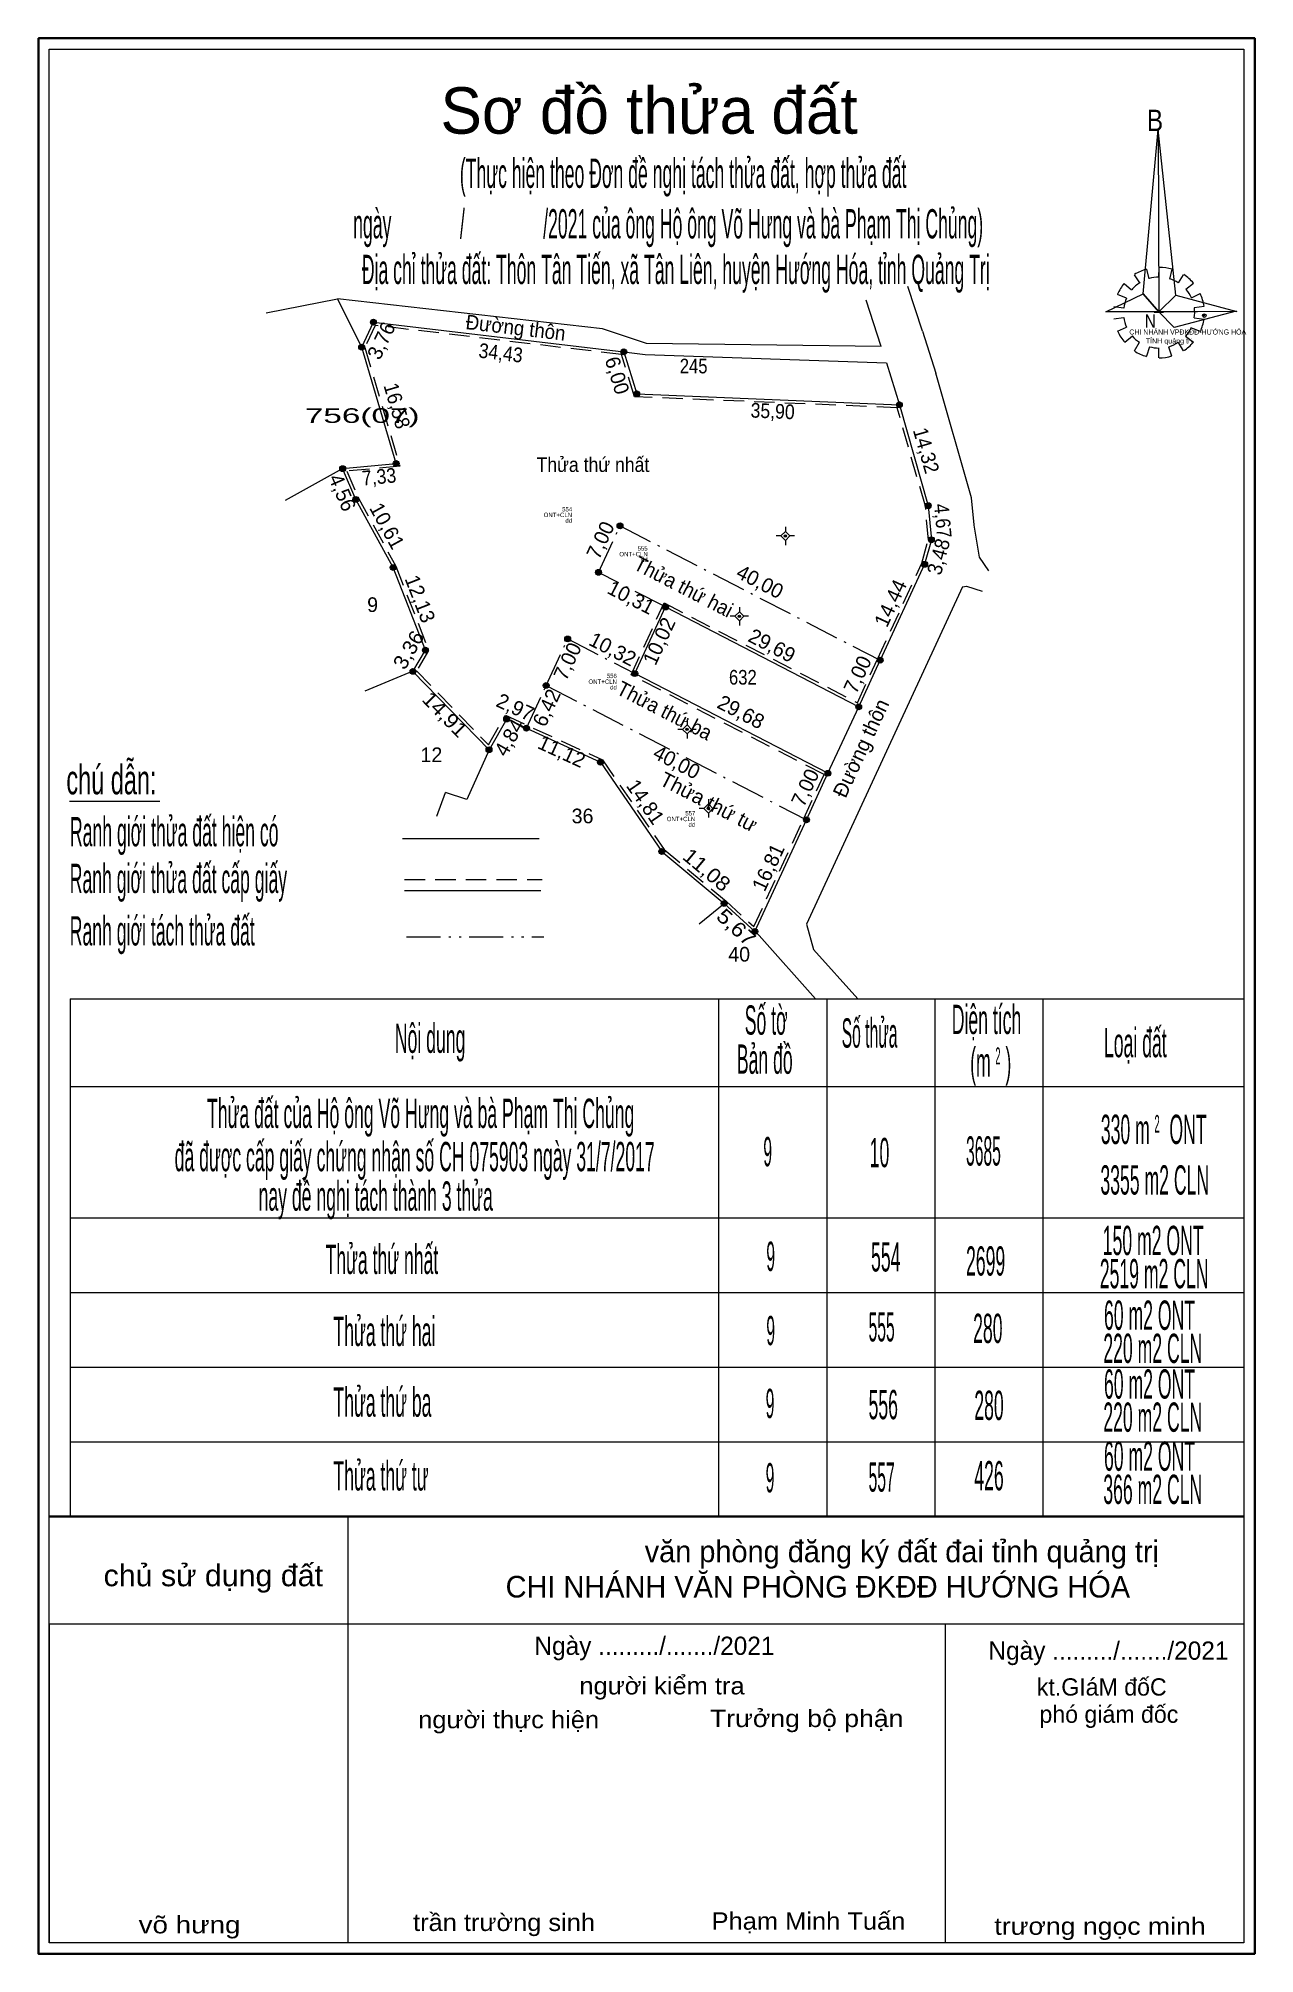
# Model space of a CAD drawing. Header units: metres. Extents: x 548823 to 548989, y 1837811 to 1838073.
import ezdxf
from ezdxf.enums import TextEntityAlignment as Align

# ---------------------------------------------------------------- set-up
doc = ezdxf.new("R2010")
doc.units = ezdxf.units.M
doc.header["$LTSCALE"] = 0.93
doc.header["$PDMODE"] = 32
doc.header["$PDSIZE"] = 0.465
for name, pattern in [('DASH_DOUBLE_DOT', [9.2, 5, -1.2, 0.3, -1.2, 0.3, -1.2]), ('DOT_DASHED', [7.7, 5, -1.2, 0.3, -1.2]), ('MEDIUM_DASHED', [4.5, 3, -1.5])]:
    doc.linetypes.add(name, pattern=pattern)
for name, color, linetype, lineweight in [('1', 7, 'Continuous', 13), ('10', 7, 'Continuous', 13), ('11', 7, 'Continuous', 13), ('17', 7, 'Continuous', 13), ('22', 7, 'Continuous', 13), ('5', 7, 'Continuous', 35), ('6', 7, 'Continuous', 13), ('63', 7, 'DASH_DOUBLE_DOT', 13)]:
    doc.layers.add(name, color=color, linetype=linetype, lineweight=lineweight)
for name, color, linetype in [('13', 7, 'Continuous'), ('16', 7, 'Continuous'), ('2', 7, 'Continuous'), ('7', 7, 'Continuous')]:
    doc.layers.add(name, color=color, linetype=linetype)

msp = doc.modelspace()

# ---------------------------------------------------------------- hatches: boundary and pattern name
at = {"layer": '11'}
for points in [[(548924.8698, 1838005.07, 1), (548924.5698, 1838005.07, 1)], [(548918.5897, 1837994.1, 1), (548918.2897, 1837994.1, 1)], [(548911.4398, 1837978.65, 1), (548911.1397, 1837978.65, 1)], [(548914.3497, 1837967.85, 1), (548914.0497, 1837967.85, 1)]]:
    msp.add_hatch(color=256, dxfattribs=at).paths.add_polyline_path(points)
at = {"layer": '22'}
for points in [[(548868.86, 1838034.27, 1), (548868.06, 1838034.27, 1)], [(548867.26, 1838030.87, 1), (548866.46, 1838030.87, 1)], [(548903.05, 1838030.22, 1), (548902.25, 1838030.22, 1)], [(548903.05, 1838030.22, 1), (548902.25, 1838030.22, 1)], [(548903.05, 1838030.22, 1), (548902.25, 1838030.22, 1)], [(548904.82, 1838024.49, 1), (548904.02, 1838024.49, 1)], [(548940.69, 1838022.98, 1), (548939.89, 1838022.98, 1)], [(548940.69, 1838022.98, 1), (548939.89, 1838022.98, 1)], [(548940.69, 1838022.98, 1), (548939.89, 1838022.98, 1)], [(548864.66, 1838014.27, 1), (548863.86, 1838014.27, 1)], [(548871.96, 1838014.97, 1), (548871.16, 1838014.97, 1)], [(548866.46, 1838010.07, 1), (548865.66, 1838010.07, 1)], [(548944.63, 1838009.21, 1), (548943.83, 1838009.21, 1)], [(548902.5381, 1838006.4563, 1), (548901.7381, 1838006.4563, 1)], [(548945.06, 1838004.56, 1), (548944.26, 1838004.56, 1)], [(548944.14, 1838001.2, 1), (548943.34, 1838001.2, 1)], [(548944.14, 1838001.2, 1), (548943.34, 1838001.2, 1)], [(548871.56, 1838000.77, 1), (548870.76, 1838000.77, 1)], [(548899.5998, 1838000.1029, 1), (548898.7998, 1838000.1029, 1)], [(548908.76, 1837995.37, 1), (548907.96, 1837995.37, 1)], [(548908.76, 1837995.37, 1), (548907.96, 1837995.37, 1)], [(548908.76, 1837995.37, 1), (548907.96, 1837995.37, 1)], [(548895.3923, 1837991.0051, 1), (548894.5923, 1837991.0051, 1)], [(548875.96, 1837989.47, 1), (548875.16, 1837989.47, 1)], [(548938.0749, 1837988.0952, 1), (548937.2749, 1837988.0952, 1)], [(548938.0749, 1837988.0952, 1), (548937.2749, 1837988.0952, 1)], [(548938.0749, 1837988.0952, 1), (548937.2749, 1837988.0952, 1)], [(548874.2598, 1837986.5696, 1), (548873.4598, 1837986.5696, 1)], [(548874.2598, 1837986.5696, 1), (548873.4598, 1837986.5696, 1)], [(548904.56, 1837986.27, 1), (548903.76, 1837986.27, 1)], [(548904.56, 1837986.27, 1), (548903.76, 1837986.27, 1)], [(548904.56, 1837986.27, 1), (548903.76, 1837986.27, 1)], [(548892.454, 1837984.6516, 1), (548891.654, 1837984.6516, 1)], [(548935.1367, 1837981.7417, 1), (548934.3367, 1837981.7417, 1)], [(548935.1367, 1837981.7417, 1), (548934.3367, 1837981.7417, 1)], [(548935.1367, 1837981.7417, 1), (548934.3367, 1837981.7417, 1)], [(548887.06, 1837980.07, 1), (548886.26, 1837980.07, 1)], [(548889.7597, 1837978.8256, 1), (548888.9597, 1837978.8256, 1)], [(548884.65, 1837975.87, 1), (548883.85, 1837975.87, 1)], [(548884.65, 1837975.87, 1), (548883.85, 1837975.87, 1)], [(548899.86, 1837974.17, 1), (548899.06, 1837974.17, 1)], [(548930.9317, 1837972.6491, 1), (548930.1317, 1837972.6491, 1)], [(548930.9317, 1837972.6491, 1), (548930.1317, 1837972.6491, 1)], [(548930.9317, 1837972.6491, 1), (548930.1317, 1837972.6491, 1)], [(548927.9935, 1837966.2956, 1), (548927.1935, 1837966.2956, 1)], [(548927.9935, 1837966.2956, 1), (548927.1935, 1837966.2956, 1)], [(548927.9935, 1837966.2956, 1), (548927.1935, 1837966.2956, 1)], [(548908.26, 1837961.97, 1), (548907.46, 1837961.97, 1)], [(548916.76, 1837954.87, 1), (548915.96, 1837954.87, 1)], [(548920.9384, 1837951.0398, 1), (548920.1384, 1837951.0398, 1)]]:
    msp.add_hatch(color=256, dxfattribs=at).paths.add_polyline_path(points)

# ---------------------------------------------------------------- linework, layer by layer
at = {"layer": '1'}
for p, q in [((548973.11, 1838039.67), (548972.39, 1838040.76)), ((548974.04, 1838041.52), (548974.36, 1838040.21)), ((548975.73, 1838040.42), (548975.77, 1838041.77)), ((548977.5, 1838041.52), (548977.18, 1838040.17)), ((548978.39, 1838039.67), (548979.11, 1838040.76)), ((548943.43, 1838033.04), (548941.46, 1838039.14)), ((548970.98, 1838039.58), (548971.99, 1838038.7)), ((548980.44, 1838039.58), (548979.43, 1838038.74)), ((548980.16, 1838037.61), (548981.37, 1838038.2)), ((548853.8, 1838035.56), (548863.55, 1838037.47)), ((548866.86, 1838030.87), (548863.56, 1838037.47)), ((548937.79, 1838030.97), (548935.75, 1838037.3)), ((548969.57, 1838036.43), (548970.9, 1838036.22)), ((548971.3, 1838037.57), (548970.09, 1838038.07)), ((548975.09, 1838035.63), (548976.37, 1838035.63)), ((548981.93, 1838036.43), (548980.56, 1838036.22)), ((548943.43, 1838033.04), (548945.28, 1838027.33)), ((548970.9, 1838034.88), (548969.57, 1838034.67)), ((548970.09, 1838033.03), (548971.3, 1838033.62)), ((548981.41, 1838032.99), (548980.08, 1838033.49)), ((548980.56, 1838034.88), (548981.93, 1838034.67)), ((548972.11, 1838032.36), (548971.06, 1838031.52)), ((548972.39, 1838030.38), (548973.07, 1838031.56)), ((548974.44, 1838030.93), (548974.04, 1838029.62)), ((548975.73, 1838029.41), (548975.73, 1838030.72)), ((548977.06, 1838030.93), (548977.46, 1838029.67)), ((548979.11, 1838030.38), (548978.39, 1838031.52)), ((548979.35, 1838032.36), (548980.44, 1838031.56)), ((548950.16, 1838010.3), (548945.28, 1838027.33)), ((548856.46, 1838009.97), (548864.26, 1838014.27)), ((548950.5, 1838006.59), (548950.16, 1838010.3)), ((548951.21, 1838002.17), (548950.5, 1838006.57)), ((548952.49, 1838000.29), (548951.21, 1838002.17)), ((548948.92, 1837998.13), (548927.6, 1837952.02)), ((548873.84, 1837986.59), (548867.3, 1837983.89)), ((548930.53, 1837972.65), (548934.74, 1837981.74)), ((548877.13, 1837966.8), (548878.31, 1837970.02)), ((548912.96, 1837952.07), (548916.36, 1837954.87)), ((548927.6, 1837952.02), (548928.54, 1837948.57)), ((548928.54, 1837948.57), (548934.6, 1837941.82)), ((548827.06, 1837941.82), (548987.32, 1837941.82)), ((548827.06, 1837941.82), (548827.06, 1837871.11)), ((548915.61, 1837941.82), (548915.61, 1837871.11)), ((548930.37, 1837941.82), (548930.37, 1837871.11)), ((548945.14, 1837941.82), (548945.14, 1837871.11)), ((548959.9, 1837941.82), (548959.9, 1837871.11)), ((548827.06, 1837929.87), (548987.32, 1837929.87)), ((548827.06, 1837911.9), (548987.32, 1837911.9)), ((548827.06, 1837901.7), (548987.32, 1837901.7)), ((548835.06, 1837901.7), (548987.32, 1837901.7)), ((548827.06, 1837891.5), (548987.32, 1837891.5)), ((548827.06, 1837881.31), (548987.32, 1837881.31)), ((548864.97, 1837871.11), (548864.97, 1837812.87)), ((548822.7, 1837869.68), (548822.7, 1837811.39)), ((548824.19, 1837856.46), (548987.32, 1837856.46)), ((548824.19, 1837856.46), (548824.19, 1837812.87)), ((548946.54, 1837856.46), (548946.54, 1837812.87))]:
    msp.add_line(p, q, dxfattribs=at)
at = {"layer": '1', "lineweight": 35}
msp.add_line((548824.19, 1837871.11), (548987.32, 1837871.11), dxfattribs=at)
at = {"layer": '1'}
for points in [[(548822.7, 1837811.39), (548822.7, 1838073.06), (548988.78, 1838073.06), (548988.78, 1837811.39)], [(548822.7, 1837811.39), (548822.7, 1838073.06), (548988.78, 1838073.06), (548988.78, 1837811.39)], [(548975.65, 1838060.59), (548975.73, 1838035.68), (548973.56, 1838038.15)], [(548975.65, 1838060.59), (548975.73, 1838035.68), (548978.02, 1838037.99)], [(548968.48, 1838035.68), (548973.56, 1838038.15), (548975.73, 1838035.68)], [(548986.36, 1838035.76), (548975.73, 1838035.68), (548978.02, 1838037.99)], [(548986.28, 1838035.8), (548977.82, 1838033.53), (548975.73, 1838035.68)]]:
    msp.add_lwpolyline(points, close=True, dxfattribs=at)
for points in [[(548937.79, 1838030.97), (548905.76, 1838031.37), (548899.76, 1838033.37), (548863.56, 1838037.47)], [(548902.65, 1838030.22), (548903.04, 1838030.17), (548905.56, 1838029.87), (548938.52, 1838028.71), (548940.29, 1838022.98)], [(548948.92, 1837998.13), (548949.44, 1837998.23), (548951.6, 1837997.51)], [(548884.25, 1837975.87), (548881.21, 1837969.06), (548878.31, 1837970.02)], [(548920.54, 1837951.04), (548921.16, 1837950.47), (548928.82, 1837941.82)]]:
    msp.add_lwpolyline(points, dxfattribs=at)
at = {"layer": '1', "linetype": 'MEDIUM_DASHED'}
msp.add_lwpolyline([(548944.26, 1838004.52), (548943.84, 1838009.14), (548939.98, 1838022.59), (548904.12, 1838024.1), (548902.34, 1838029.85), (548868.7, 1838033.84), (548867.29, 1838030.84), (548872.08, 1838014.62), (548864.84, 1838013.92), (548866.42, 1838010.25), (548871.52, 1838000.94), (548876, 1837989.43), (548874.36, 1837986.63), (548884.17, 1837976.53), (548886.5, 1837980.59), (548899.73, 1837974.49), (548908.16, 1837962.24), (548916.62, 1837955.17), (548920.41, 1837951.7), (548927.23, 1837966.46), (548930.01, 1837972.47), (548903.64, 1837986.09), (548908.17, 1837995.92), (548934.55, 1837982.29), (548937.31, 1837988.26), (548943.36, 1838001.34), (548944.27, 1838004.67)], dxfattribs=at)
at = {"layer": '1'}
for centre, major_axis, start_param, end_param in [((548975.7504, 1838035.5885), (6.2096, 0), 1.84955988, 2.13900916), ((548975.7504, 1838035.5885), (6.2096, 0), 1.27924208, 1.56332225), ((548975.7504, 1838035.5885), (6.2096, 0), 0.71056237, 0.99687234), ((548975.7504, 1838035.5885), (6.2096, 0), 2.43958176, 2.72400246), ((548975.7504, 1838035.5885), (4.8666, 0), 2.13373541, 2.44496261), ((548975.7504, 1838035.5885), (4.8666, 0), 1.56985589, 1.85611068), ((548975.7504, 1838035.5885), (4.8666, 0), 1.00270906, 1.2755622), ((548975.7504, 1838035.5885), (4.8666, 0), 0.42678376, 0.70646463), ((548975.7504, 1838035.5885), (6.2096, 0), 0.1390515, 0.43393316), ((548975.7504, 1838035.5885), (4.8666, 0), 2.72368549, 3.01515824), ((548975.7504, 1838035.5885), (4.8666, 0), 6.13558388, 6.41618463), ((548975.7504, 1838035.5885), (6.2096, 0), 3.56988637, 3.85691866), ((548975.7504, 1838035.5885), (4.8666, 0), 3.28229955, 3.56105054), ((548975.7504, 1838035.5885), (4.8666, 0), 5.56137327, 5.83951437), ((548975.7504, 1838035.5885), (6.2096, 0), 5.85230288, 6.13839648), ((548975.7504, 1838035.5885), (4.8666, 0), 3.86077574, 4.13258255), ((548975.7149, 1838035.5516), (6.2096, 0), 4.1470906, 4.43659307), ((548975.7504, 1838035.5885), (4.8666, 0), 4.43854677, 4.71314001), ((548975.7504, 1838035.5885), (4.8666, 0), 4.99087134, 5.28933161), ((548975.7504, 1838035.5885), (6.2096, 0), 5.28561416, 5.56798705), ((548975.7504, 1838035.5885), (6.2096, 0), 4.71301008, 4.99761054)]:
    msp.add_ellipse(centre, major_axis=major_axis, ratio=0.995001, start_param=start_param, end_param=end_param, dxfattribs=at)
msp.add_point((548981.93, 1838035.17), dxfattribs=at)
at = {"layer": '10'}
msp.add_line((548904.16, 1837986.27), (548908.36, 1837995.37), dxfattribs=at)
at = {"layer": '10', "linetype": 'DOT_DASHED'}
for p, q in [((548889.36, 1837978.83), (548892.05, 1837984.65)), ((548892.05, 1837984.65), (548927.59, 1837966.3))]:
    msp.add_line(p, q, dxfattribs=at)
at = {"layer": '10'}
for points in [[(548889.36, 1837978.83), (548886.66, 1837980.07), (548884.25, 1837975.87), (548873.86, 1837986.57), (548875.56, 1837989.47), (548871.16, 1838000.77), (548866.06, 1838010.07), (548864.26, 1838014.27), (548871.56, 1838014.97), (548866.86, 1838030.87), (548868.46, 1838034.27), (548902.65, 1838030.22), (548904.42, 1838024.49), (548940.29, 1838022.98), (548944.23, 1838009.21), (548944.66, 1838004.56), (548943.74, 1838001.2), (548937.67, 1837988.1)], [(548908.36, 1837995.37), (548934.74, 1837981.74), (548937.67, 1837988.1)], [(548927.59, 1837966.3), (548930.53, 1837972.65), (548904.16, 1837986.27)], [(548889.36, 1837978.83), (548899.46, 1837974.17), (548907.86, 1837961.97), (548916.36, 1837954.87), (548920.54, 1837951.04), (548927.59, 1837966.3)]]:
    msp.add_lwpolyline(points, dxfattribs=at)
at = {"layer": '10', "linetype": 'DOT_DASHED'}
for points in [[(548908.36, 1837995.37), (548899.2, 1838000.1), (548902.14, 1838006.46), (548937.67, 1837988.1)], [(548892.05, 1837984.65), (548894.99, 1837991.01), (548904.16, 1837986.27)]]:
    msp.add_lwpolyline(points, dxfattribs=at)
at = {"layer": '11'}
for p, q in [((548924.1, 1838005.07), (548923.47, 1838005.07)), ((548924.72, 1838006.32), (548924.72, 1838005.7)), ((548924.72, 1838004.44), (548924.72, 1838003.82)), ((548925.97, 1838005.07), (548925.34, 1838005.07)), ((548917.81, 1837994.1), (548917.19, 1837994.1)), ((548918.44, 1837995.35), (548918.44, 1837994.72)), ((548919.69, 1837994.1), (548919.06, 1837994.1)), ((548918.44, 1837993.48), (548918.44, 1837992.85)), ((548910.66, 1837978.65), (548910.04, 1837978.65)), ((548911.29, 1837979.9), (548911.29, 1837979.28)), ((548911.29, 1837978.02), (548911.29, 1837977.4)), ((548912.54, 1837978.65), (548911.92, 1837978.65)), ((548913.57, 1837967.85), (548912.95, 1837967.85)), ((548914.2, 1837969.1), (548914.2, 1837968.48)), ((548915.45, 1837967.85), (548914.82, 1837967.85)), ((548914.2, 1837967.22), (548914.2, 1837966.6))]:
    msp.add_line(p, q, dxfattribs=at)
for points in [[(548924.72, 1838005.7), (548924.1, 1838005.07), (548924.72, 1838004.44), (548925.34, 1838005.07)], [(548918.44, 1837994.72), (548917.81, 1837994.1), (548918.44, 1837993.48), (548919.06, 1837994.1)], [(548911.29, 1837979.28), (548910.66, 1837978.65), (548911.29, 1837978.02), (548911.92, 1837978.65)], [(548914.2, 1837968.48), (548913.57, 1837967.85), (548914.2, 1837967.22), (548914.82, 1837967.85)]]:
    msp.add_lwpolyline(points, close=True, dxfattribs=at)
for centre in [(548924.7198, 1838005.07), (548918.4397, 1837994.1), (548911.2897, 1837978.65), (548914.1997, 1837967.85)]:
    msp.add_circle(centre, 0.15, dxfattribs=at)
at = {"layer": '17'}
msp.add_line((548826.96, 1837968.86), (548839.3, 1837968.86), dxfattribs=at)
at = {"layer": '22'}
for centre in [(548868.46, 1838034.27), (548866.86, 1838030.87), (548902.65, 1838030.22), (548902.65, 1838030.22), (548902.65, 1838030.22), (548904.42, 1838024.49), (548940.29, 1838022.98), (548940.29, 1838022.98), (548940.29, 1838022.98), (548864.26, 1838014.27), (548871.56, 1838014.97), (548866.06, 1838010.07), (548944.23, 1838009.21), (548902.1381, 1838006.4563), (548944.66, 1838004.56), (548943.74, 1838001.2), (548943.74, 1838001.2), (548871.16, 1838000.77), (548899.1998, 1838000.1029), (548908.36, 1837995.37), (548908.36, 1837995.37), (548908.36, 1837995.37), (548894.9923, 1837991.0051), (548875.56, 1837989.47), (548937.6749, 1837988.0952), (548937.6749, 1837988.0952), (548937.6749, 1837988.0952), (548873.8598, 1837986.5696), (548873.8598, 1837986.5696), (548904.16, 1837986.27), (548904.16, 1837986.27), (548904.16, 1837986.27), (548892.054, 1837984.6516), (548934.7367, 1837981.7417), (548934.7367, 1837981.7417), (548934.7367, 1837981.7417), (548886.66, 1837980.07), (548889.3597, 1837978.8256), (548884.25, 1837975.87), (548884.25, 1837975.87), (548899.46, 1837974.17), (548930.5317, 1837972.6491), (548930.5317, 1837972.6491), (548930.5317, 1837972.6491), (548927.5935, 1837966.2956), (548927.5935, 1837966.2956), (548927.5935, 1837966.2956), (548907.86, 1837961.97), (548916.36, 1837954.87), (548920.5384, 1837951.0398)]:
    msp.add_circle(centre, 0.4, dxfattribs=at)
at = {"layer": '5'}
msp.add_lwpolyline([(548822.72, 1838073.06), (548988.81, 1838073.06), (548988.81, 1837811.39), (548822.72, 1837811.39)], close=True, dxfattribs=at)
at = {"layer": '5', "lineweight": 13}
msp.add_lwpolyline([(548987.33, 1837871.12), (548987.33, 1837812.86), (548824.2, 1837812.86), (548824.2, 1838071.59), (548987.33, 1838071.59)], close=True, dxfattribs=at)
at = {"layer": '6'}
for p, q in [((548872.42, 1837963.76), (548891.08, 1837963.76)), ((548872.72, 1837956.66), (548891.34, 1837956.66))]:
    msp.add_line(p, q, dxfattribs=at)
at = {"layer": '6', "linetype": 'MEDIUM_DASHED'}
msp.add_line((548872.72, 1837958.15), (548891.51, 1837958.15), dxfattribs=at)
at = {"layer": '63'}
msp.add_line((548872.99, 1837950.3), (548891.74, 1837950.3), dxfattribs=at)

# ---------------------------------------------------------------- texts
at = {"layer": '1'}
msp.add_text('Sơ đồ thửa đất', height=6.342, dxfattribs=at).set_placement((548906.11, 1838060.03), align=Align.CENTER)
for s, height, width, p in [('B', 2.924, 0.85, (548974.09, 1838060.39)), ('N', 1.827, 0.85, (548973.81, 1838033.51)), ('TỈNH quảng trị', 0.6918, 1.05, (548973.93, 1838031.37))]:
    msp.add_text(s, height=height, dxfattribs=dict(at, width=width)).set_placement(p)
msp.add_text('CHI NHÁNH VPĐKĐĐ-HƯỚNG HÓA', height=0.6917, dxfattribs=at).set_placement((548971.69, 1838032.59))
for s, height, p in [('văn phòng đăng ký đất đai tỉnh quảng trị', 2.952, (548975.74, 1837864.87)), ('CHI NHÁNH VĂN PHÒNG ĐKĐĐ HƯỚNG HÓA', 2.952, (548971.79, 1837860.05)), ('kt.GIáM đốC', 2.362, (548976.79, 1837846.65)), ('phó giám đốc', 2.362, (548978.38, 1837842.93))]:
    msp.add_text(s, height=height, dxfattribs=at).set_placement(p, align=Align.RIGHT)
for s, height, width, p in [('chủ sử dụng đất', 2.952, 1.05, (548861.58, 1837861.59)), ('người kiểm tra', 2.362, 1.1, (548919.15, 1837846.81)), ('người thực hiện', 2.362, 1.1, (548899.28, 1837842.19)), ('Trưởng bộ phận', 2.362, 1.15, (548940.84, 1837842.35)), ('võ hưng', 2.358, 1.2, (548850.3, 1837814.17)), ('trần trường sinh', 2.358, 1.1, (548898.72, 1837814.49)), ('Phạm Minh Tuấn', 2.362, 1.1, (548941.1, 1837814.67)), ('trương ngọc minh', 2.362, 1.15, (548982.11, 1837813.97))]:
    msp.add_text(s, height=height, dxfattribs=dict(at, width=width)).set_placement(p, align=Align.RIGHT)
at = {"layer": '13', "width": 1.7}
msp.add_text('756(07)', height=2, dxfattribs=at).set_placement((548866.93, 1838020.52), align=Align.CENTER)
at = {"layer": '13'}
for s, p in [('9', (548868.3502, 1837994.69)), ('12', (548876.3804, 1837974.18)), ('36', (548897.0204, 1837965.82)), ('40', (548918.4104, 1837946.93))]:
    msp.add_text(s, height=2, dxfattribs=at).set_placement(p, align=Align.CENTER)
at = {"layer": '16'}
for s, width, p in [('ONT+CLN', 0.95, (548895.6, 1838007.65)), ('554', 0.85, (548895.6, 1838008.42)), ('dd', 0.9, (548895.59, 1838006.87)), ('ONT+CLN', 0.95, (548905.93, 1838002.29)), ('555', 0.85, (548905.91, 1838003.07)), ('dd', 0.85, (548905.91, 1838001.52)), ('556', 0.85, (548901.7, 1837985.65)), ('ONT+CLN', 0.95, (548901.72, 1837984.87)), ('dd', 0.85, (548901.7, 1837984.1)), ('557', 0.85, (548912.42, 1837966.89)), ('ONT+CLN', 0.95, (548912.41, 1837966.11)), ('dd', 0.9, (548912.41, 1837965.34))]:
    msp.add_text(s, height=0.6, dxfattribs=dict(at, width=width)).set_placement(p, align=Align.RIGHT)
at = {"layer": '2'}
for s, width, p in [('245', 0.85, (548914.09, 1838027.29)), ('Thửa thứ nhất', 0.9, (548906.14, 1838013.82)), ('632', 0.85, (548920.81, 1837984.77))]:
    msp.add_text(s, height=2, dxfattribs=dict(at, width=width)).set_placement(p, align=Align.RIGHT)
at = {"layer": '2', "width": 0.95}
for s, p in [('Thửa thứ hai', (548916.892, 1837993.8643)), ('Thửa thứ ba', (548914.052, 1837977.0847))]:
    msp.add_text(s, height=2, rotation=332.676, dxfattribs=at).set_placement(p, align=Align.RIGHT)
at = {"layer": '2'}
msp.add_text('Thửa thứ tư', height=2, rotation=332.676, dxfattribs=at).set_placement((548920.212, 1837964.5297), align=Align.RIGHT)
at = {"layer": '5'}
for s, rotation, p in [('3,76', 64.799, (548870.4396, 1838031.3342)), ('6,00', 287.166, (548900.7968, 1838026.7101)), ('4,56', 293.199, (548863.3069, 1838010.6139)), ('10,61', 298.74, (548869.4518, 1838005.9708)), ('7,00', 65.181, (548900.3724, 1838004.0902)), ('12,13', 291.275, (548873.9087, 1837996.1228)), ('40,00', 332.676, (548920.801, 1837997.9436)), ('14,44', 65.165, (548939.9885, 1837995.475)), ('10,31', 332.675, (548903.201, 1837995.7853)), ('10,02', 65.225, (548908.3827, 1837990.2909)), ('10,32', 332.684, (548900.6861, 1837988.7267)), ('29,69', 332.676, (548922.436, 1837989.2214)), ('7,00', 65.181, (548895.8724, 1837987.5402)), ('7,00', 65.182, (548935.4847, 1837985.7353)), ('2,97', 335.253, (548887.4164, 1837980.777)), ('6,42', 65.181, (548893.0224, 1837981.1902)), ('29,68', 332.684, (548918.2061, 1837980.1422)), ('Đường thôn', 65.182, (548935.9549, 1837975.6653)), ('4,84', 60.152, (548887.88, 1837977.0273)), ('11,12', 335.253, (548893.7614, 1837974.7389)), ('40,00', 332.684, (548909.4311, 1837973.2841)), ('7,00', 65.182, (548928.3324, 1837970.2803)), ('14,81', 304.548, (548904.7915, 1837968.1821)), ('16,81', 65.182, (548923.2913, 1837959.3853))]:
    msp.add_text(s, height=2, rotation=rotation, dxfattribs=at).set_placement(p, align=Align.CENTER)
for s, rotation, width, p in [('Đường thôn', 353.244, 0.95, (548887.7724, 1838032.5446)), ('34,43', 353.244, 0.9, (548885.7374, 1838029.0997)), ('16,58', 286.468, 0.95, (548870.7205, 1838022.5835)), ('35,90', 357.589, 0.9, (548922.9429, 1838021.1357)), ('14,32', 285.967, 0.95, (548942.9898, 1838016.4751)), ('7,33', 5.477, 0.9, (548869.3195, 1838012.1795)), ('4,67', 275.283, 0.9, (548945.2334, 1838007.0521)), ('3,48', 74.687, 0.95, (548946.5988, 1838001.9859)), ('3,36', 59.621, 1.05, (548874.1287, 1837989.0043)), ('14,91', 314.159, 1.1, (548877.51, 1837980.0017)), ('11,08', 320.128, 1.1, (548913.3439, 1837958.6961)), ('5,67', 317.49, 1.15, (548917.3393, 1837950.874))]:
    msp.add_text(s, height=2, rotation=rotation, dxfattribs=dict(at, width=width)).set_placement(p, align=Align.CENTER)
at = {"layer": '6'}
for s, height, width, p in [('chú dẫn:', 4, 0.6, (548826.53, 1837969.78)), ('Ranh giới thửa đất hiện có ', 4, 0.45, (548827.02, 1837962.68)), ('Ranh giới thửa đất cấp giấy', 4, 0.45, (548826.99, 1837956.29)), ('Ranh giới tách thửa đất', 4, 0.45, (548826.99, 1837949.13)), ('Số tờ', 4, 0.45, (548919.17, 1837936.94)), ('Diện tích', 4, 0.45, (548947.44, 1837937.03)), ('Nội dung', 4, 0.45, (548871.39, 1837934.46)), ('Số thửa', 4, 0.4, (548932.41, 1837935.17)), ('Bản đồ', 4, 0.45, (548918.09, 1837931.6)), ('Loại đất', 4, 0.45, (548968.23, 1837933.86)), ('(m   )', 4, 0.45, (548949.96, 1837931.19)), ('2', 2.326, 0.4, (548953.4, 1837932.88)), ('Thửa đất của Hộ ông Võ Hưng và bà Phạm Thị Chủng', 4, 0.45, (548845.74, 1837924.2)), ('330 m    ONT', 4, 0.45, (548967.8, 1837922.01)), ('2', 2.419, 0.4, (548975.12, 1837923.55)), ('9', 4, 0.4, (548921.71, 1837918.96)), ('3685', 4, 0.4, (548949.39, 1837919.06)), (' đã được cấp giấy chứng nhận số CH 075903 ngày 31/7/2017', 4, 0.45, (548840.65, 1837918.29)), ('10', 4, 0.45, (548936.24, 1837918.84)), ('3355 m2 CLN', 4, 0.45, (548967.74, 1837915.1)), ('nay đề nghị tách thành 3 thửa', 4, 0.45, (548852.78, 1837912.9)), ('150 m2 ONT', 4, 0.45, (548968.06, 1837906.83)), ('Thửa thứ nhất', 4, 0.45, (548861.92, 1837904.25)), ('9', 4, 0.4, (548922.12, 1837904.66)), ('554', 4, 0.45, (548936.42, 1837904.59)), ('2699', 4, 0.45, (548949.39, 1837904.03)), ('2519 m2 CLN', 4, 0.45, (548967.66, 1837902.3)), ('60 m2 ONT', 4, 0.45, (548968.23, 1837896.62)), ('Thửa thứ hai', 4, 0.45, (548863, 1837894.41)), ('9', 4, 0.4, (548922.12, 1837894.52)), ('555', 4, 0.4, (548936.08, 1837895.03)), ('280', 4, 0.45, (548950.36, 1837894.82)), ('220 m2 CLN', 4, 0.45, (548968.14, 1837892.09)), ('Thửa thứ ba', 4, 0.45, (548863, 1837884.75)), ('60 m2 ONT', 4, 0.45, (548968.23, 1837887.22)), ('9', 4, 0.4, (548922.03, 1837884.56)), ('556', 4, 0.45, (548936.08, 1837884.41)), ('280', 4, 0.45, (548950.52, 1837884.3)), ('220 m2 CLN', 4, 0.45, (548968.14, 1837882.69)), ('60 m2 ONT', 4, 0.45, (548968.23, 1837877.36)), ('Thửa thứ tư', 4, 0.45, (548863, 1837874.67)), ('557', 4, 0.4, (548936.08, 1837874.51)), ('426', 4, 0.45, (548950.52, 1837874.69)), ('9', 4, 0.4, (548922.03, 1837874.41)), ('366 m2 CLN', 4, 0.45, (548968.14, 1837872.83))]:
    msp.add_text(s, height=height, dxfattribs=dict(at, width=width)).set_placement(p)
for p in [(548906.84, 1837852.21), (548968.84, 1837851.55)]:
    msp.add_text('Ngày ........./......./2021', height=2.491, dxfattribs=at).set_placement(p, align=Align.CENTER)
at = {"layer": '7', "width": 0.45}
for s, p in [('(Thực hiện theo Đơn đề nghị tách thửa đất, hợp thửa đất ', (548911.09, 1838052.63)), ('ngày              /                /2021 của ông Hộ ông Võ Hưng và bà Phạm Thị Chủng)', (548908.715, 1838045.72)), ('Địa chỉ thửa đất: Thôn Tân Tiến, xã Tân Liên, huyện Hướng Hóa, tỉnh Quảng Trị', (548909.75, 1838039.49))]:
    msp.add_text(s, height=4, dxfattribs=at).set_placement(p, align=Align.CENTER)

doc.saveas('drawing.dxf')
